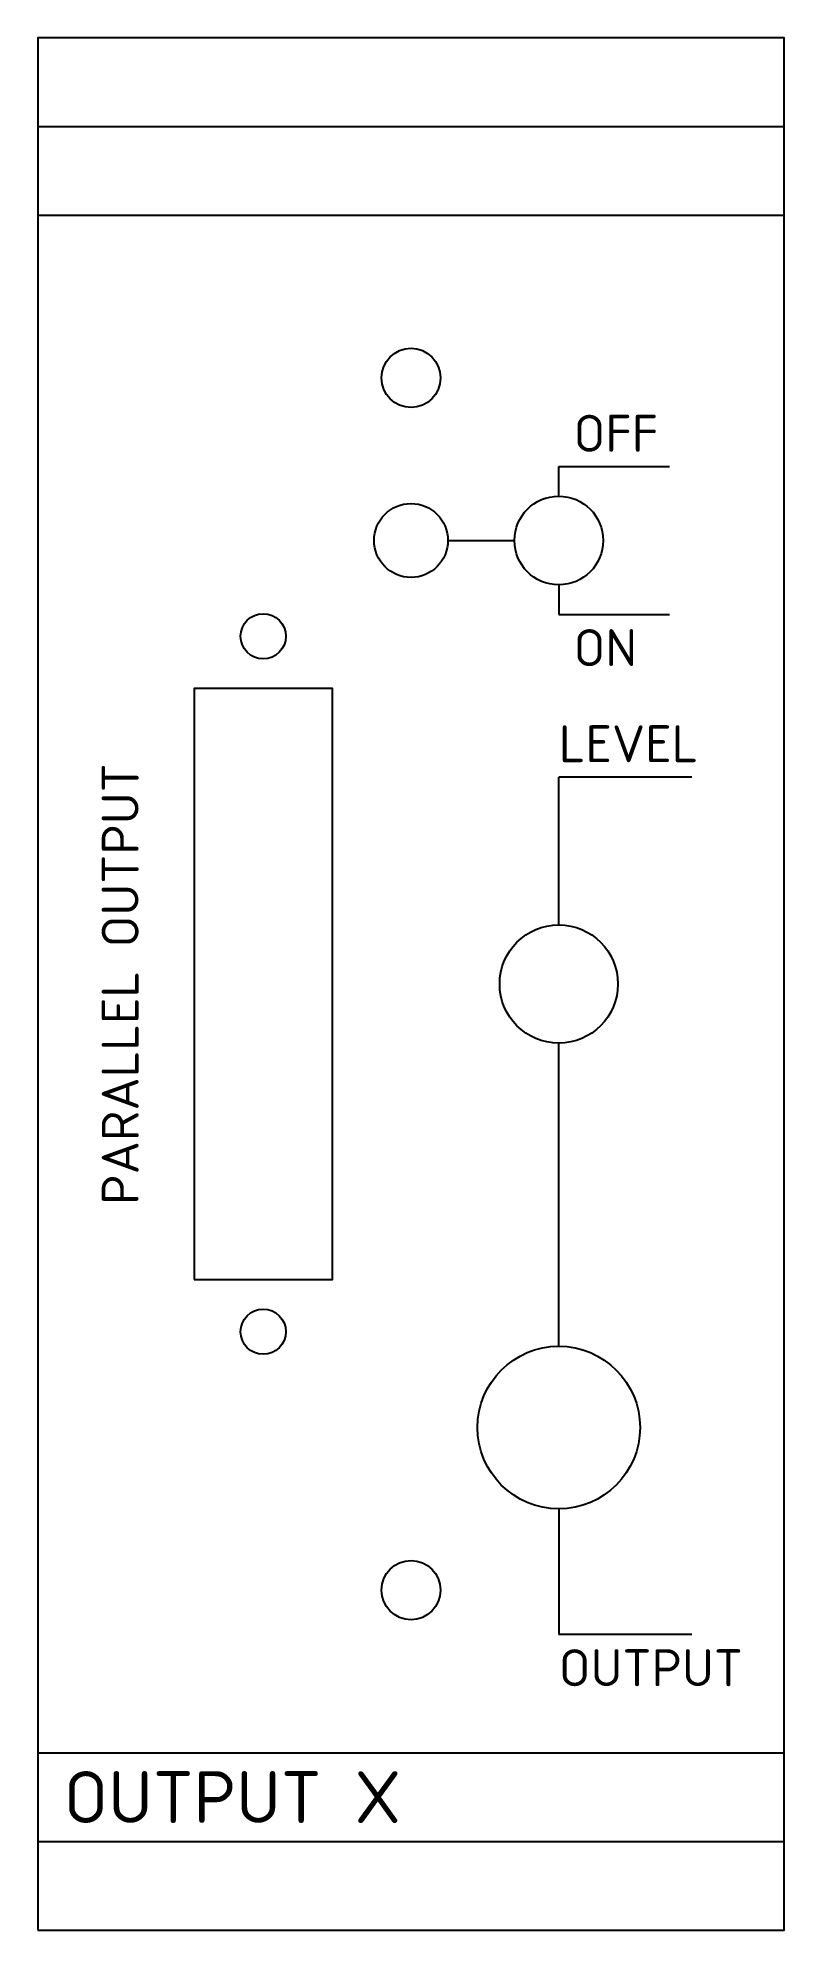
# Model space of a CAD drawing. Header units: millimetres. Extents: x 0 to 50, y 0 to 128.
import ezdxf
from ezdxf.enums import TextEntityAlignment as Align

# ---------------------------------------------------------------- set-up
doc = ezdxf.new("R2010")
doc.units = ezdxf.units.MM
doc.header["$LTSCALE"] = 10
doc.header["$MEASUREMENT"] = 0
doc.layers.get('0').update_dxf_attribs({"linetype": 'CONTINUOUS'})
doc.styles.add('ISO', font='isocpeur.ttf')

msp = doc.modelspace()

# ---------------------------------------------------------------- linework, layer by layer
at = {"color": 3}
for p, q in [((0, 122, 1), (50.5, 122, 1)), ((0, 116, 1), (50.5, 116, 1)), ((35.25, 99, 1), (42.75, 99, 1)), ((35.25, 97, 1), (35.25, 99, 1)), ((27.75, 94, 1), (32.25, 94, 1)), ((35.25, 91, 1), (35.25, 89, 1)), ((35.25, 89, 1), (42.75, 89, 1)), ((44.25, 78, 1), (35.25, 78, 1)), ((35.25, 68, 1), (35.25, 78, 1)), ((35.25, 39.5, 1), (35.25, 60, 1)), ((35.25, 28.5, 1), (35.25, 20, 1)), ((44.25, 20, 1), (35.25, 20, 1)), ((0, 12, 1), (50.5, 12, 1)), ((0, 6, 1), (50.5, 6, 1))]:
    msp.add_line(p, q, dxfattribs=at)
at = {"color": 3, "elevation": 1}
for points in [[(0, 0), (50.5, 0), (50.5, 128), (0, 128)], [(10.57, 44.02), (19.93, 44.02), (19.93, 83.98), (10.57, 83.98)]]:
    msp.add_lwpolyline(points, close=True, dxfattribs=at)
msp.add_lwpolyline([(10.57, 44.02), (19.93, 44.02), (19.93, 83.98), (10.57, 83.98)], close=True)
at = {"color": 3}
for centre, radius in [((25.25, 105, 1), 2), ((25.25, 94, 1), 2.5), ((35.25, 94, 1), 3), ((15.25, 87.52, 1), 1.53), ((35.25, 64, 1), 4), ((15.25, 40.48, 1), 1.53), ((35.25, 34, 1), 5.5), ((25.25, 23, 1), 2)]:
    msp.add_circle(centre, radius, dxfattribs=at)

# ---------------------------------------------------------------- texts
at = {"color": 7, "style": 'ISO'}
for s, p in [('OFF', (36.25, 100, 1)), ('ON', (36.25, 85.5, 1)), ('LEVEL', (35.25, 79, 1)), ('OUTPUT', (35.25, 16.5, 1))]:
    msp.add_text(s, height=2.5, dxfattribs=at).set_placement(p)
msp.add_text('PARALLEL OUTPUT', height=2.5, rotation=90, dxfattribs=at).set_placement((5.57, 64, 1), align=Align.MIDDLE)
at = {"color": 2, "style": 'ISO'}
msp.add_text('OUTPUT X', height=3.5, dxfattribs=at).set_placement((1.75, 9, 1), align=Align.MIDDLE_LEFT)

doc.saveas('drawing.dxf')
